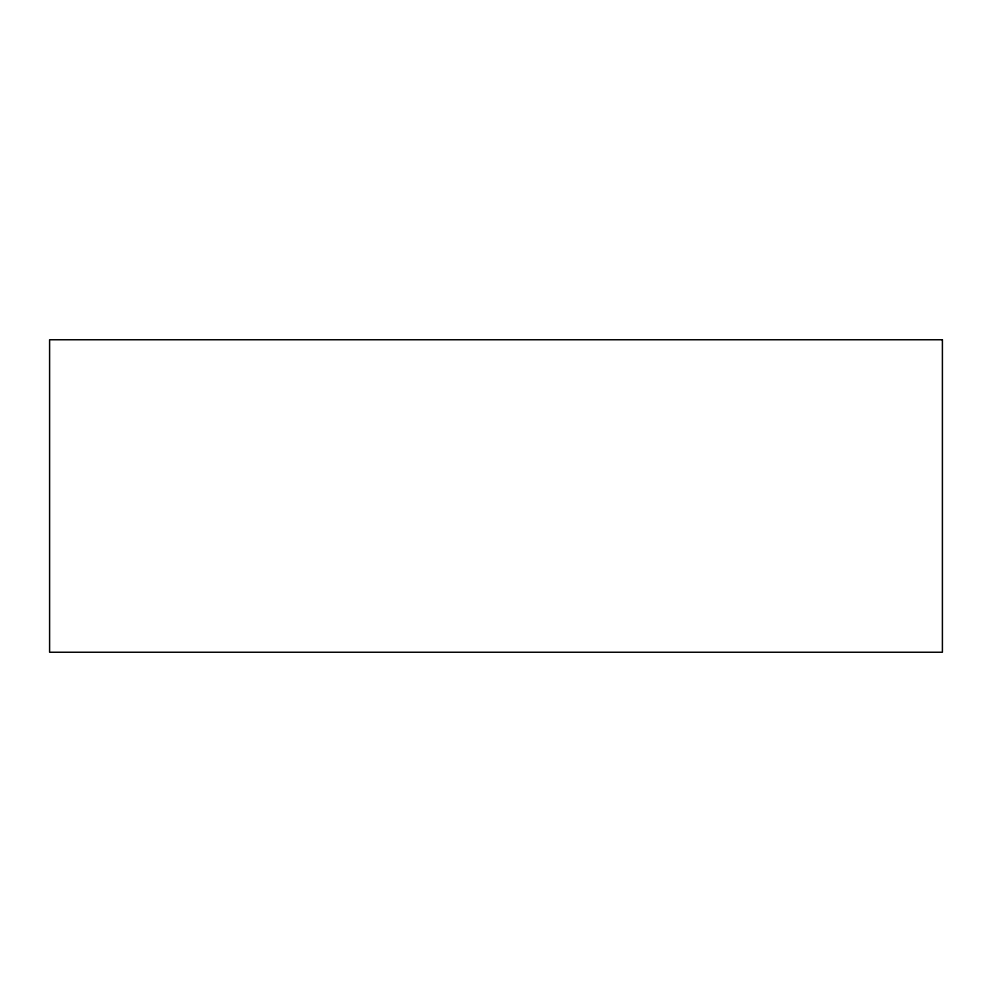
<?xml version="1.0" encoding="UTF-8"?>
<svg xmlns="http://www.w3.org/2000/svg" width="992" height="992" viewBox="0 0 992 992"><rect width="100%" height="100%" fill="white"/><g stroke="black" fill="none" stroke-linecap="round" stroke-linejoin="round"><path stroke-width="1.49" d="M942.4 339.76L49.6 339.76L49.6 652.24L942.4 652.24L942.4 339.76"/></g></svg>
